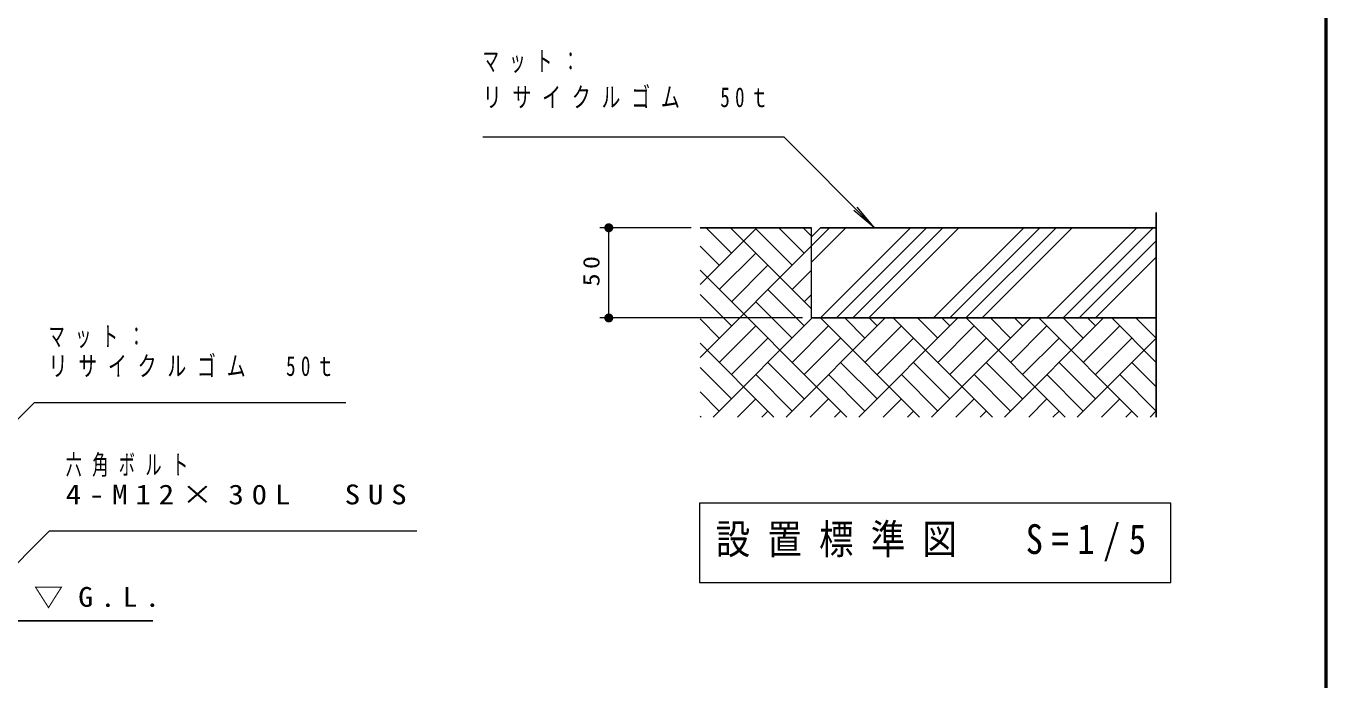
# Model space of a CAD drawing. Units: millimetres on the paper, with parts at other scales. Extents: x -385 to 0, y 0 to 267.
# Drawn here: x -144.3 to 0, y 72.5 to 145.1 of the extents above; entities that cross this region are included whole.
import ezdxf

# ---------------------------------------------------------------- set-up
doc = ezdxf.new("R2010")
doc.units = ezdxf.units.MM
doc.layers.add('LY_1', color=7, linetype='Continuous', lineweight=13)
doc.layers.add('LY_2', color=7, linetype='Continuous', lineweight=13)
doc.styles.add('ＭＳ ゴシック', font='')
doc.styles.get('ＭＳ ゴシック').set_extended_font_data('MS Gothic')

# ---------------------------------------------------------------- blocks, each defined once
blk = doc.blocks.new('filled_dot')
at = {"color": 0, "linetype": 'Continuous', "lineweight": -2, "const_width": 1.25}
blk.add_lwpolyline([(-0.625, 0, 1), (0.625, 0, 1)], format="xyb", close=True, dxfattribs=at)

msp = doc.modelspace()

# ---------------------------------------------------------------- linework, layer by layer
at = {"layer": 'LY_1'}
for p, q in [((-93.617, 132.786), (-60.196, 132.786)), ((-60.196, 132.786), (-50.123, 122.697)), ((-50.123, 122.697), (-52.419, 124.627)), ((-50.123, 122.697), (-52.049, 124.996)), ((-70.488, 122.697), (-80.624, 122.697)), ((-79.624, 112.697), (-79.624, 122.697)), ((-69.488, 116.404), (-63.195, 122.697)), ((-66.005, 119.886), (-68.815, 122.697)), ((-57.128, 113.703), (-66.121, 122.697)), ((-66.005, 122.58), (-65.889, 122.697)), ((-57.923, 119.886), (-60.733, 122.697)), ((-57.083, 121.741), (-58.039, 122.697)), ((-57.923, 122.58), (-57.806, 122.697)), ((-57.128, 118.885), (-53.316, 122.697)), ((-57.128, 120.681), (-55.112, 122.697)), ((-57.128, 112.697), (-57.128, 122.697)), ((-56.132, 112.697), (-46.132, 122.697)), ((-54.336, 112.697), (-44.336, 122.697)), ((-52.54, 112.697), (-42.54, 122.697)), ((-50.744, 112.697), (-40.744, 122.697)), ((-43.56, 112.697), (-33.56, 122.697)), ((-41.764, 112.697), (-31.764, 122.697)), ((-39.968, 112.697), (-29.968, 122.697)), ((-38.172, 112.697), (-28.172, 122.697)), ((-30.987, 112.697), (-20.987, 122.697)), ((-29.191, 112.697), (-19.191, 122.697)), ((-59.27, 118.539), (-63.311, 122.58)), ((-27.395, 112.697), (-18.85, 121.242)), ((-69.488, 108.322), (-57.128, 120.681)), ((-67.352, 118.539), (-69.488, 120.675)), ((-67.352, 115.845), (-63.311, 119.886)), ((-66.005, 114.498), (-61.964, 118.539)), ((-25.599, 112.697), (-18.85, 119.446)), ((-53.203, 101.697), (-69.488, 117.981)), ((-59.27, 115.845), (-57.128, 117.987)), ((-57.923, 111.804), (-61.964, 115.845)), ((-66.005, 111.804), (-69.488, 115.287)), ((-59.27, 110.457), (-63.311, 114.498)), ((-57.923, 114.498), (-57.128, 115.293)), ((-58.128, 112.697), (-80.624, 112.697)), ((-67.352, 110.457), (-69.488, 112.593)), ((-68.03, 101.697), (-57.03, 112.697)), ((-59.948, 101.697), (-48.948, 112.697)), ((-45.121, 101.697), (-56.121, 112.697)), ((-51.187, 110.457), (-53.427, 112.697)), ((-51.866, 101.697), (-40.866, 112.697)), ((-49.84, 111.804), (-50.733, 112.697)), ((-37.039, 101.697), (-48.039, 112.697)), ((-43.105, 110.457), (-45.345, 112.697)), ((-43.783, 101.697), (-32.783, 112.697)), ((-41.758, 111.804), (-42.651, 112.697)), ((-28.957, 101.697), (-39.957, 112.697)), ((-35.023, 110.457), (-37.263, 112.697)), ((-35.701, 101.697), (-24.701, 112.697)), ((-33.676, 111.804), (-34.569, 112.697)), ((-20.874, 101.697), (-31.874, 112.697)), ((-26.941, 110.457), (-29.18, 112.697)), ((-25.594, 111.804), (-26.486, 112.697)), ((-18.85, 107.755), (-23.792, 112.697)), ((-18.859, 110.457), (-21.098, 112.697)), ((-67.352, 107.763), (-63.311, 111.804)), ((-59.27, 107.763), (-55.229, 111.804)), ((-51.187, 107.763), (-47.146, 111.804)), ((-43.105, 107.763), (-39.064, 111.804)), ((-35.023, 107.763), (-30.982, 111.804)), ((-26.941, 107.763), (-22.9, 111.804)), ((-61.286, 101.697), (-69.488, 109.899)), ((-66.005, 106.416), (-61.964, 110.457)), ((-57.923, 106.416), (-53.882, 110.457)), ((-49.84, 106.416), (-45.799, 110.457)), ((-41.758, 106.416), (-37.717, 110.457)), ((-33.676, 106.416), (-29.635, 110.457)), ((-27.619, 101.697), (-18.85, 110.465)), ((-25.594, 106.416), (-21.553, 110.457)), ((-66.005, 103.722), (-69.488, 107.205)), ((-57.923, 103.722), (-61.964, 107.763)), ((-49.84, 103.722), (-53.882, 107.763)), ((-41.758, 103.722), (-45.799, 107.763)), ((-33.676, 103.722), (-37.717, 107.763)), ((-25.594, 103.722), (-29.635, 107.763)), ((-18.85, 105.061), (-21.553, 107.763)), ((-18.859, 107.763), (-18.85, 107.771)), ((-59.27, 102.375), (-63.311, 106.416)), ((-51.187, 102.375), (-55.229, 106.416)), ((-43.105, 102.375), (-47.146, 106.416)), ((-35.023, 102.375), (-39.064, 106.416)), ((-26.941, 102.375), (-30.982, 106.416)), ((-18.859, 102.375), (-22.9, 106.416)), ((-67.352, 102.375), (-69.488, 104.511)), ((-143.366, 103.315), (-167.564, 79.117)), ((-143.366, 103.315), (-108.821, 103.315)), ((-65.336, 101.697), (-63.311, 103.722)), ((-57.254, 101.697), (-55.229, 103.722)), ((-49.172, 101.697), (-47.146, 103.722)), ((-41.089, 101.697), (-39.064, 103.722)), ((-33.007, 101.697), (-30.982, 103.722)), ((-24.925, 101.697), (-22.9, 103.722)), ((-69.368, 101.697), (-69.488, 101.816)), ((-62.642, 101.697), (-61.964, 102.375)), ((-54.56, 101.697), (-53.882, 102.375)), ((-46.477, 101.697), (-45.799, 102.375)), ((-38.395, 101.697), (-37.717, 102.375)), ((-30.313, 101.697), (-29.635, 102.375)), ((-22.231, 101.697), (-21.553, 102.375)), ((-19.537, 101.697), (-18.85, 102.383)), ((-69.539, 92.165), (-69.539, 83.365)), ((-17.239, 92.165), (-69.539, 92.165)), ((-17.239, 83.365), (-17.239, 92.165)), ((-141.733, 89.067), (-155.909, 74.892)), ((-141.733, 89.067), (-100.924, 89.067)), ((-69.539, 83.365), (-17.239, 83.365))]:
    msp.add_line(p, q, dxfattribs=at)
at = {"layer": 'LY_1', "lineweight": 25}
for p, q in [((-18.85, 124.382), (-18.85, 101.697)), ((-57.128, 122.697), (-69.488, 122.697)), ((-56.128, 122.697), (-57.128, 121.697)), ((-56.128, 122.697), (-18.85, 122.697)), ((-57.128, 112.697), (-18.85, 112.697)), ((-130.249, 79.117), (-158.643, 79.117))]:
    msp.add_line(p, q, dxfattribs=at)
at = {"layer": 'LY_2', "lineweight": 50}
msp.add_line((0, 0), (0, 267), dxfattribs=at)

# ---------------------------------------------------------------- block references
at = {"layer": 'LY_1', "xscale": 0.4, "yscale": 0.4}
for p, rotation in [((-79.624, 122.697), 270), ((-79.624, 112.697), 90)]:
    msp.add_blockref('filled_dot', p, dxfattribs=dict(at, rotation=rotation))

# ---------------------------------------------------------------- texts
at = {"layer": 'LY_1', "style": 'ＭＳ ゴシック'}
for s, insert, char_height, attachment_point in [('\\T1.64;\\W0.6;マット：', (-93.617, 142.286), 2.199, 1), ('\\T1.57;\\W0.7;リサイクルゴム\u300050ｔ', (-93.617, 138.286), 2.199, 1), ('\\T1.64;\\W0.6;マット：', (-141.821, 111.765), 2.199, 1), ('\\T1.57;\\W0.7;リサイクルゴム\u300050ｔ', (-141.821, 108.465), 2.199, 1), ('\\T1.64;\\W0.6;六角ボルト', (-139.924, 97.517), 2.199, 1), ('\\T1.5;\\W1.15;4-M12×30L\u3000SUS', (-139.924, 94.217), 2.199, 1), ('\\T1.5;\\W0.85;設置標準図\u3000S=1/5', (-43.389, 87.765), 3.299, 5), ('\\T1.5;\\W1.1;▽G.L.', (-143.475, 81.656), 2.199, 4)]:
    msp.add_mtext(s, dxfattribs=dict(at, insert=insert, char_height=char_height, attachment_point=attachment_point))
at = {"layer": 'LY_1', "insert": (-80.624, 118.125), "char_height": 1.833, "attachment_point": 8, "rotation": 90, "style": 'ＭＳ ゴシック'}
msp.add_mtext('\\T1.34;\\W1.15;50', dxfattribs=at)

doc.saveas('drawing.dxf')
